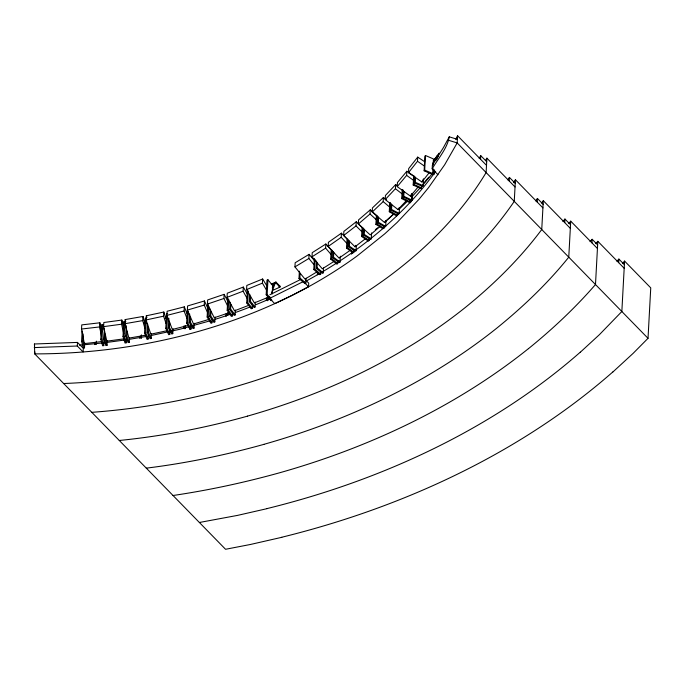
<?xml version="1.0" encoding="UTF-8"?>
<svg xmlns="http://www.w3.org/2000/svg" width="685" height="685" viewBox="0 0 685 685"><rect width="100%" height="100%" fill="white"/><g stroke="black" fill="none" stroke-linecap="round" stroke-linejoin="round"><path stroke-width="1.03" d="M281.792 537.314L250.479 544.464L225.553 549.284L34.712 353.888L34.447 343.99L77.499 342.414L83.313 348.374L83.116 351.97L77.302 346.019L77.499 342.414M34.824 351.833L34.712 353.888C96.645 353.871 158.612 344.512 217.616 325.64A482.154 348.579 3.1 0 0 291.904 295.466L308.533 286.75L308.729 283.145L305.81 280.156M101.457 341.618L84.358 343.605L81.532 329.031L81.755 324.895L99.864 322.789L101.722 332.011M84.76 342.988L84.495 347.869L83.364 347.997L81.592 341.438L82.157 331.009M84.495 347.869L82.731 341.31L83.125 333.912M94.693 344.589L94.804 342.517M95.883 344.427L95.994 342.354M96.2 344.255L96.371 341.147M101.491 336.489L99.642 326.925L99.864 322.789M104.462 332.062L103.735 345.625L102.604 345.754L100.832 339.203L101.62 324.596L102.759 324.459L104.522 331.018M103.735 345.625L101.962 339.066L102.759 324.459M124.816 338.733L106.8 341.164L103.615 326.634L103.837 322.498L121.844 320.066L123.505 327.31M107.245 340.531L106.98 345.411L105.858 345.565L103.872 339.041L104.437 328.603M106.98 345.411L104.993 338.887L105.259 334.109M123.72 333.732L121.622 324.202L121.844 320.066M123.009 336.455L123.797 321.847L124.927 321.693L124.131 336.301L126.126 342.834L124.995 342.979L123.009 336.455L124.131 336.301M145.674 335.196L128.934 338.107L124.97 323.697L125.192 319.57L142.977 316.461L145.032 323.645M129.456 337.474L129.191 342.354L128.078 342.543L125.638 336.087L126.203 325.658M126.126 342.834L126.408 337.611M129.191 342.354L126.751 335.898L127.008 331.12M139.826 338.51L139.945 336.438M141.007 338.313L141.17 335.196M141.384 338.125L141.555 335.016M144.792 328.021L142.754 320.597L142.977 316.461M148.311 334.888L148.088 339.058L146.975 339.255L144.535 332.79L145.323 318.183L146.436 317.994M167.311 330.649L150.828 334.194L146.093 319.938L146.316 315.802L163.826 312.035L166.275 319.142M148.088 339.058L145.648 332.602L146.325 320.083M151.436 333.544L151.171 338.424L150.075 338.655L147.181 332.285L147.635 323.945M151.171 338.424L148.277 332.054L148.534 327.276M166.035 323.508L163.604 316.17L163.826 312.035M169.991 330.247L169.769 334.417L168.673 334.657L165.779 328.286L166.575 313.679L167.662 313.439M188.538 325.341L172.355 329.476L166.892 315.383L167.123 311.247L184.316 306.854L187.142 313.876M169.769 334.417L166.875 328.046L167.5 316.573M173.031 328.8L172.766 333.681L171.687 333.955L168.373 327.687L168.878 318.294M172.766 333.681L169.443 327.413L169.7 322.635M186.902 318.242L184.094 310.99L184.316 306.854M183.82 328.055L183.931 325.983M184.899 328.8L185.07 325.692M185.395 328.603L185.566 325.486M191.269 324.844L191.038 329.014L189.968 329.288L186.645 323.02L187.596 305.947L204.455 300.955L207.632 307.873M191.038 329.014L187.716 322.746L188.341 311.264M194.275 323.294L194.009 328.175L192.956 328.483L189.223 322.327L189.677 313.978M194.009 328.175L190.284 322.018L190.541 317.241M189.968 329.288L190.07 327.336M207.392 312.24L204.233 305.09L204.455 300.955M228.807 312.822L214.268 317.754L207.435 304.063L207.666 299.936L224.141 294.344L227.668 301.152M212.085 319.732L211.922 322.866L210.869 323.174L207.135 317.018L207.88 303.318M211.922 322.866L208.189 316.701L208.754 306.272M215.081 317.035L214.816 321.916L213.788 322.267L209.661 316.239L210.064 308.935M214.816 321.916L210.697 315.888L210.954 311.11M227.429 305.527L223.918 298.48L224.141 294.344M248.689 305.364L234.518 310.802L227.035 297.358L227.257 293.223L243.312 287.058L247.182 293.745M226.067 316.59L226.23 313.473M232.549 311.812L232.326 315.982L231.299 316.333L227.172 310.296L227.814 298.42M227.206 315.186L227.317 313.105M227.814 314.946L227.925 312.874M232.326 315.982L228.199 309.954L228.764 299.516M235.4 310.065L235.135 314.946L234.133 315.331L229.621 309.44L230.014 302.136M235.135 314.946L230.622 309.055L230.879 304.277M246.942 298.112L243.089 291.193L243.312 287.058M269.231 296.862L254.383 302.907L246.574 289.584L246.805 285.448L262.638 279L266.671 285.628M252.431 304.226L252.2 308.396L251.198 308.781L246.686 302.89L247.379 290.106M252.2 308.396L247.687 302.505L248.312 291.031M255.299 302.154L255.043 307.034L254.049 307.437L249.349 301.623L249.742 294.319M255.043 307.034L250.333 301.212L250.599 296.442M266.439 289.995L262.415 283.136L262.638 279M267.955 279.763L267.167 294.37L271.868 300.184L270.875 300.587L266.174 294.773L266.97 280.165L267.955 279.763L272.656 285.576L272.21 293.925M266.371 300.133L266.482 298.052M267.373 300.766L267.595 296.614M268.032 300.509L268.195 297.393M486.513 165.35L457.563 135.716L457.169 142.925L444.693 164.734L428.596 187.579L419.109 199.181L397.189 222.394L384.764 233.825L357.099 255.984A482.154 348.579 3.1 0 1 291.904 295.466L274.736 303.626L269.625 298.395L269.727 296.596M272.433 290.466A488.439 353.126 3.1 0 0 278.915 287.589L279.942 287.101L275.858 282.922L275.909 282.006L275.139 282.374A481.478 348.091 3.1 0 1 271.303 284.087M279.942 287.101L279.994 286.193L275.909 282.006M317.164 271.74L304.988 279.095L294.944 266.893L295.166 262.757L309.089 254.349L314.269 260.394M306.135 278.23L305.87 283.111L305.005 283.641L298.985 278.478L299.379 271.174M305.87 283.111L299.859 277.947L300.116 273.178M314.03 264.761L308.858 258.485L309.089 254.349M334.254 261.25L322.327 268.828L312.009 256.798L312.232 252.662L325.854 244.006L331.18 249.965L330.684 259.11L336.866 264.17L337.722 263.631L337.885 260.497M320.768 272.091L320.657 274.171L319.792 274.702L313.773 269.539L314.364 258.57M320.657 274.171L314.646 269.017L315.151 259.624M323.508 267.946L323.243 272.827L322.387 273.366L316.213 268.306L316.607 261.002M323.243 272.827L317.061 267.767L317.318 262.989M317.352 274.796L317.523 271.68M330.949 254.332L325.632 248.141L325.854 244.006M350.326 250.196L339.049 258.108L328.183 246.437L328.406 242.302L341.421 233.165L347.03 238.937L346.533 248.09L353.032 252.936L353.845 252.363L354.008 249.237M337.722 263.631L331.54 258.57L331.994 250.222M340.334 256.207L340.017 262.072L339.203 262.638L332.704 257.791L333.038 251.532M332.704 257.791L333.518 257.217L333.775 252.44M346.79 243.312L341.199 237.301L341.421 233.165M365.747 238.474L355.018 246.788L343.647 235.503L343.87 231.367L356.243 221.769L362.108 227.351L361.62 236.496L368.419 241.12L369.189 240.521L369.301 238.431M346.533 248.09L347.346 247.516L347.8 239.168M356.311 245.829L356.046 250.71L355.267 251.309L348.468 246.686L348.811 240.426M348.468 246.686L349.247 246.086L349.504 241.308M351.439 254.161L351.61 251.044M352.296 253.553L352.407 251.481M361.877 231.718L356.02 225.904L356.243 221.769M380.346 226.221L370.208 234.912L358.341 224.021L358.563 219.885L370.26 209.85L376.382 215.227L375.885 224.372L382.975 228.764L383.703 228.131L383.823 226.05M361.62 236.496L362.391 235.897L362.844 227.548M371.595 232.934L371.279 238.791L370.542 239.416L363.461 235.024L363.795 228.764M363.461 235.024L364.189 234.398L364.446 229.621M358.341 224.021L370.037 213.985L370.26 209.85M393.327 214.148L384.542 222.514L372.203 212.042L372.434 207.906L383.412 197.46L386.597 200.037M375.885 224.372L376.622 223.747L377.067 215.398M385.98 220.484L385.664 226.35L384.97 227L377.606 222.856L377.949 216.597M377.606 222.856L378.3 222.205L378.557 217.428M372.203 212.042L383.189 201.587L383.412 197.46M406.77 200.26L398.019 209.576L385.227 199.575L385.45 195.439L395.647 184.573L397.3 185.798M384.336 227.968L384.448 225.887M397.446 213.155L397.334 215.244L396.649 215.895L389.277 211.759L389.774 202.606M389.277 211.759L389.97 211.1L390.416 202.751M399.509 207.504L399.192 213.36L398.55 214.045L390.912 210.175L391.255 203.916M390.912 210.175L391.555 209.499L391.811 204.721M385.227 199.575L395.425 188.709L395.647 184.573M418.509 186.508L410.452 196.158L397.231 186.637L397.454 182.501L406.856 171.25L413.671 175.917L413.183 185.061L421.069 188.64L421.763 185.849M410.144 199.729L410.032 201.818L409.39 202.495L401.752 198.633L402.249 189.488M401.752 198.633L402.395 197.948L402.849 189.608M411.985 194.035L411.668 199.9L411.077 200.602L403.191 197.015L403.533 190.755M403.191 197.015L403.782 196.312L404.039 191.535M397.231 186.637L406.633 175.386L406.856 171.25M428.964 173.005L421.892 181.979L408.474 172.697L408.697 168.561L417.704 157.13L424.623 161.677M410.161 202.888L410.272 200.816M410.829 202.178L410.94 200.097M411.959 200.611L412.353 193.341M413.183 185.061L413.766 184.359L414.219 176.011M421.892 181.979L423.493 178.862L423.116 185.695L422.559 186.414L414.553 182.964L414.896 176.704M414.553 182.964L415.119 182.253L415.375 177.475M408.474 172.697L417.482 161.266L417.704 157.13M432.971 168.339L432.689 173.553L432.124 174.273L424.126 170.822L424.914 156.214L425.479 155.504L433.477 158.946L433.143 165.205M424.126 170.822L424.691 170.111L425.479 155.504M437.989 174.761L432.175 168.81L432.363 165.205L443.503 147.481L449.257 136.837L457.366 139.32M433.733 174.709L433.956 170.548M434.35 173.964L434.573 169.811M432.175 168.81C438.117 158.483 447.219 148.671 449.257 136.837M480.562 159.262L480.759 155.666L486.701 161.746M515.034 186.954L486.898 158.149L486.119 172.56C461.108 214.122 426.181 249.023 387.265 277.665A524.188 378.968 3.1 0 1 235.691 353.34C180.061 371.107 122.007 381.245 63.654 383.523M509.22 181.003L509.417 177.398L515.231 183.349M542.922 207.898L515.428 179.744L514.255 201.364C488.234 239.536 454.532 272.022 417.43 299.345A565.964 409.176 3.1 0 1 253.767 381.057C201.262 397.822 146.761 408.311 91.79 412.336M537.22 202.066L537.417 198.462L543.111 204.293M570.331 228.353L543.308 200.688L541.749 229.518C519.966 258.647 493.868 284.352 465.637 307.214A606.782 438.683 3.1 0 1 247.499 416.112M564.74 222.634L564.937 219.029L570.528 224.749M597.44 248.501L570.716 221.144L568.764 257.175C547.658 283.402 523.16 306.743 497.053 327.935A648.558 468.891 3.1 0 1 263.888 444.342M591.951 242.884L592.14 239.279L597.637 244.896M624.181 268.28L597.825 241.3L595.488 284.532C575.194 307.933 552.521 329.168 528.469 348.656M618.692 262.655L618.889 259.058L624.378 264.675M612.938 371.946L633.103 353.383L648.019 338.313L650.75 287.871L624.574 261.071L621.843 311.512L599.401 334.674L580.341 352.21M271.611 292.786L274.908 284.087L274.317 283.359L271.346 284.566M272.279 287.854L274.317 283.359M355.018 246.788L355.72 245.333M398.019 209.576L398.79 208.052M410.452 196.158L411.642 193.838M436.311 160.007L438.212 156.291L437.21 155.855L433.348 160.752M432.714 163.338L437.21 155.855M479.149 158.338L480.759 155.666M485.451 160.555L486.898 158.149M507.756 179.881L509.417 177.398M513.45 182.698L515.428 179.744M433.417 161.026L439.162 153.14L437.021 157.002M435.677 171.327C414.185 201.296 387.119 226.958 357.493 248.775A482.403 348.759 3.1 0 1 354.171 251.164M535.61 200.902L537.417 198.462M541.561 203.06L543.308 200.688M428.793 177.192L424.101 182.698M433.879 171.824L422.636 185.181M562.907 221.512L564.937 219.029M568.824 223.464L570.716 221.144M420.513 187.544L411.916 196.732M590.008 241.651L592.14 239.279M595.745 243.612L597.825 241.3M616.92 261.242L618.889 259.058M622.511 263.365L624.574 261.071M407.558 201.133L398.73 209.584M393.541 214.362L384.927 221.769M343.647 235.503L356.02 225.904M375.329 229.646L377.743 227.797M328.183 246.437L341.199 237.301M312.009 256.798L325.632 248.141M316.213 268.306L317.061 267.767M330.684 259.11L331.54 258.57M294.944 266.893L308.858 258.485M298.985 278.478L299.859 277.947M313.773 269.539L314.646 269.017M300.852 279.369L269.822 294.798M275.858 282.922L275.087 283.29A481.478 348.091 3.1 0 1 272.21 284.575M278.966 286.681L279.994 286.193M269.625 298.395L303.429 281.518L308.533 286.75M246.574 289.584L262.415 283.136M249.349 301.623L250.333 301.212M266.174 294.773L267.167 294.37M227.035 297.358L243.089 291.193M229.621 309.44L230.622 309.055M246.686 302.89L247.687 302.505M207.435 304.063L223.918 298.48M209.661 316.239L210.697 315.888M227.172 310.296L228.199 309.954M209.893 320.888L179.393 329.374L151.034 335.53M214.962 319.356L218.01 318.431A482.403 348.759 3.1 0 0 230.117 314.372M204.233 305.09L187.373 310.082L193.521 323.979L209.387 319.278M189.223 322.327L190.284 322.018M207.135 317.018L208.189 316.701M247.516 416.137C205.56 427.842 162.636 436.139 119.284 440.481M263.905 444.36C225.339 455.088 186.046 463.257 146.307 468.146M166.892 315.383L184.094 310.99M168.373 327.687L169.443 327.413M186.645 323.02L187.716 322.746M267.107 508.638L237.507 515.394L199.378 522.484M164.939 318.439L166.969 317.977M146.093 319.938L163.604 316.17M147.181 332.285L148.277 332.054M165.779 328.286L166.875 328.046M143.756 322.678L145.768 322.284M143.704 323.594L145.717 323.2M145.991 336.506L129.422 339.323M124.97 323.697L142.754 320.597M125.638 336.087L126.751 335.898M144.535 332.79L145.648 332.602M127.324 339.666L103.572 342.877M173.022 495.503C209.225 490.16 245.05 482.411 280.293 472.59A690.343 499.1 3.1 0 0 528.443 348.639M103.615 326.634L121.622 324.202M103.872 339.041L104.993 338.887M81.532 329.031L99.642 326.925M81.592 341.438L82.731 341.31M100.832 339.203L101.962 339.066M100.104 328.877L102.228 328.672M85.522 344.632L102.51 342.979M77.302 346.019L34.25 347.586M449.06 140.442L457.169 142.925L648.019 338.313M424.691 170.111L432.689 173.553M415.119 182.253L423.116 185.695M413.766 184.359L421.652 187.938M403.782 196.312L411.668 199.9M402.395 197.948L410.032 201.818M391.555 209.499L399.192 213.36M389.97 211.1L397.334 215.244M378.3 222.205L385.664 226.35M376.622 223.747L383.703 228.131M364.189 234.398L371.279 238.791M362.391 235.897L369.189 240.521M349.247 246.086L356.046 250.71M417.482 161.266L424.383 166.053M406.633 175.386L413.44 180.283M347.346 247.516L353.845 252.363M333.518 257.217L340.017 262.072M395.425 188.709L402.018 193.855M383.189 201.587L389.542 206.981M370.037 213.985L376.142 219.594M146.316 315.802L146.932 317.575M123.797 321.847L124.37 323.714M125.192 319.57L125.775 321.616M34.447 343.99L34.601 346.088M82.448 344.872A447.75 323.714 3.1 0 1 79.366 345.103M352.501 252.354A482.403 348.759 3.1 0 1 306.058 281.115M270.515 298.497A482.403 348.759 3.1 0 1 255.916 304.671M250.034 307.017A482.403 348.759 3.1 0 1 235.109 312.608M457.563 135.716A447.75 323.714 3.1 0 1 455.688 139.32M580.281 352.176A730.938 528.443 3.1 0 1 267.073 508.578M612.878 371.904A772.723 558.652 3.1 0 1 281.758 537.254"/></g></svg>
